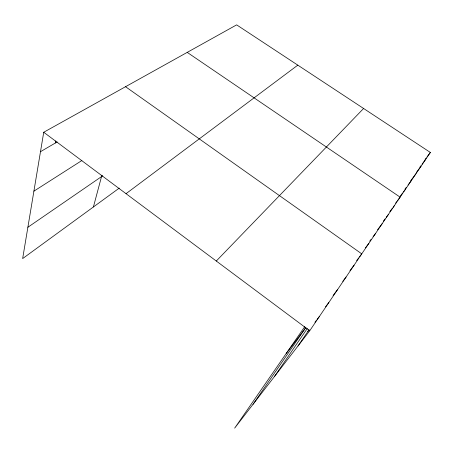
<?xml version="1.0" encoding="UTF-8"?>
<svg xmlns="http://www.w3.org/2000/svg" width="453" height="453" viewBox="0 0 453 453"><rect width="100%" height="100%" fill="white"/><g stroke="black" fill="none" stroke-linecap="round" stroke-linejoin="round"><path stroke-width="0.68" d="M304.807 326.551L234.66 428.136L309.733 330.764L430.35 152.451L236.647 24.864L43.731 132.259L22.65 258.584L119.252 188.114M55.402 142.984L55.787 140.923M93.409 206.964L101.868 175.317M298.006 345.973L308.974 329.818M274.393 376.602L307.344 328.402M253.023 404.319L305.832 327.502M425.056 159.547L426.279 157.91M427.094 156.817L430.35 152.451M420.016 166.931L420.837 165.832M422.066 164.184L425.763 159.235M416.454 172.355L421.007 166.262M410.656 180.804L416.075 173.556M405.073 188.98L406.33 187.299M408.011 185.051L410.956 181.121M400.135 196.325L402.672 192.938M403.521 191.806L405.639 188.98M395.594 203.176L396.822 201.534M397.649 200.436L400.112 197.151L187.214 52.384M389.812 211.71L392.292 208.408M393.119 207.304L394.365 205.651M383.374 221.143L385.044 218.929M386.296 217.27L388.38 214.501M377.525 229.841L382.139 223.72M369.727 241.16L370.99 239.484M373.102 236.693L375.639 233.335M365.452 247.865L368.85 243.374M286.194 353.499L305.883 327.536M356.63 260.617L358.77 257.802M359.62 256.675L361.754 253.856L125.549 86.716M349.971 270.611L354.11 265.164M342.768 281.381L346.092 277.015M333.091 295.458L337.678 289.456M325.492 306.891L328.838 302.525M307.814 331.534L309.071 329.897M314.931 322.27L316.183 320.639M317.021 319.546L319.535 316.279M216.296 261.036L363.6 108.488M126.036 193.68L297.808 65.147M27.876 227.264L102.672 175.826M33.901 191.16L81.874 160.521M40.487 151.693L57.186 141.942M43.731 132.259L309.733 330.764"/></g></svg>
